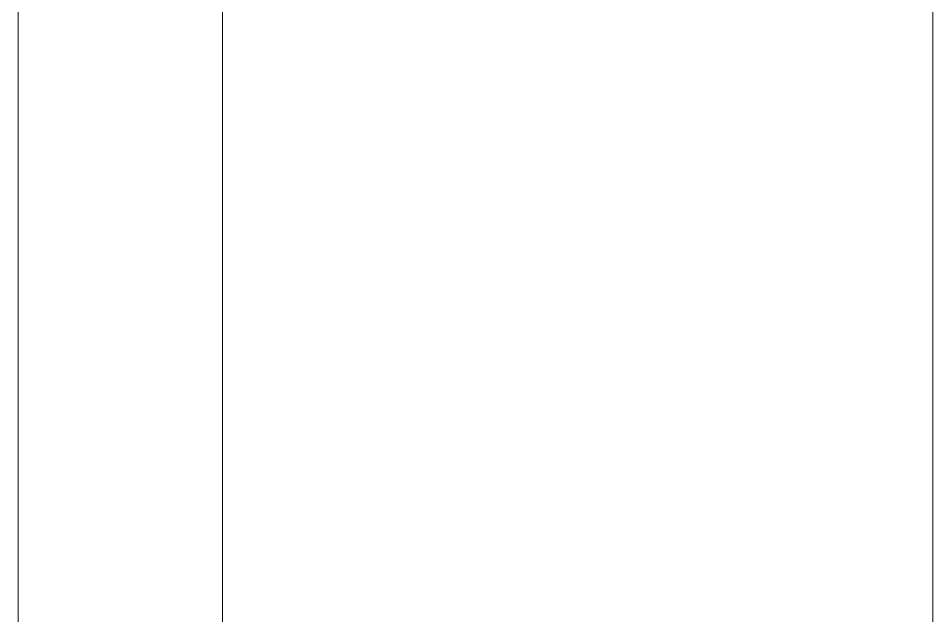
# Model space of a CAD drawing. Header units: millimetres. Extents: x 4134 to 7422, y 1400 to 3585.
# Drawn here: x 5893.45 to 5938.25, y 3315.18 to 3344.45 of the extents above; entities that cross this region are included whole.
import ezdxf

# ---------------------------------------------------------------- set-up
doc = ezdxf.new("R2010")
doc.units = ezdxf.units.MM
doc.layers.add('000-PI-Oprema', color=30, linetype='Continuous', lineweight=5)
doc.layers.add('004-PI-DIN Šina', color=3, linetype='Continuous')

# ---------------------------------------------------------------- blocks, each defined once
blk = doc.blocks.new('IM 155-5 PN ST - 6ES7155-5AA01-0AB0')
at = {"color": 0, "linetype": 'ByBlock', "lineweight": 0, "ltscale": 0.25}
blk.add_lwpolyline([(0, 147.007), (34.8, 147.007), (34.8, 0), (0, 0), (0, 147.007)], dxfattribs=at)
at = {"layer": '000-PI-Oprema', "color": 0, "linetype": 'ByBlock', "lineweight": 0}
blk.add_open_spline([(34.8, 8.007), (34.8, 8.859), (34.8, 10.524), (34.8, 12.857), (34.8, 14.973), (34.8, 17.743), (34.8, 21.643), (34.8, 27.557), (34.8, 37.017), (34.8, 50.127), (34.8, 67.357), (34.8, 85.999), (34.8, 103.048), (34.8, 118.245), (34.8, 128.598), (34.8, 136.94), (34.8, 141.966), (34.8, 145.414), (34.8, 147.007)], degree=3, knots=[0, 0, 0, 0, 0.018357, 0.035822, 0.050221, 0.063898, 0.09543, 0.134182, 0.191169, 0.299064, 0.416456, 0.562341, 0.701008, 0.784589, 0.890964, 0.925157, 0.965428, 1, 1, 1, 1], dxfattribs=at)

msp = doc.modelspace()

# ---------------------------------------------------------------- linework, layer by layer
at = {"layer": '004-PI-DIN Šina', "color": 0, "linetype": 'ByBlock', "lineweight": 0}
msp.add_line((5893.448, 3356.166), (5893.448, 3310.928), dxfattribs=at)

# ---------------------------------------------------------------- block references
at = {"layer": '000-PI-Oprema', "color": 0, "linetype": 'ByBlock', "lineweight": 0}
msp.add_blockref('IM 155-5 PN ST - 6ES7155-5AA01-0AB0', (5903.448, 3225.778), dxfattribs=at)

doc.saveas('drawing.dxf')
